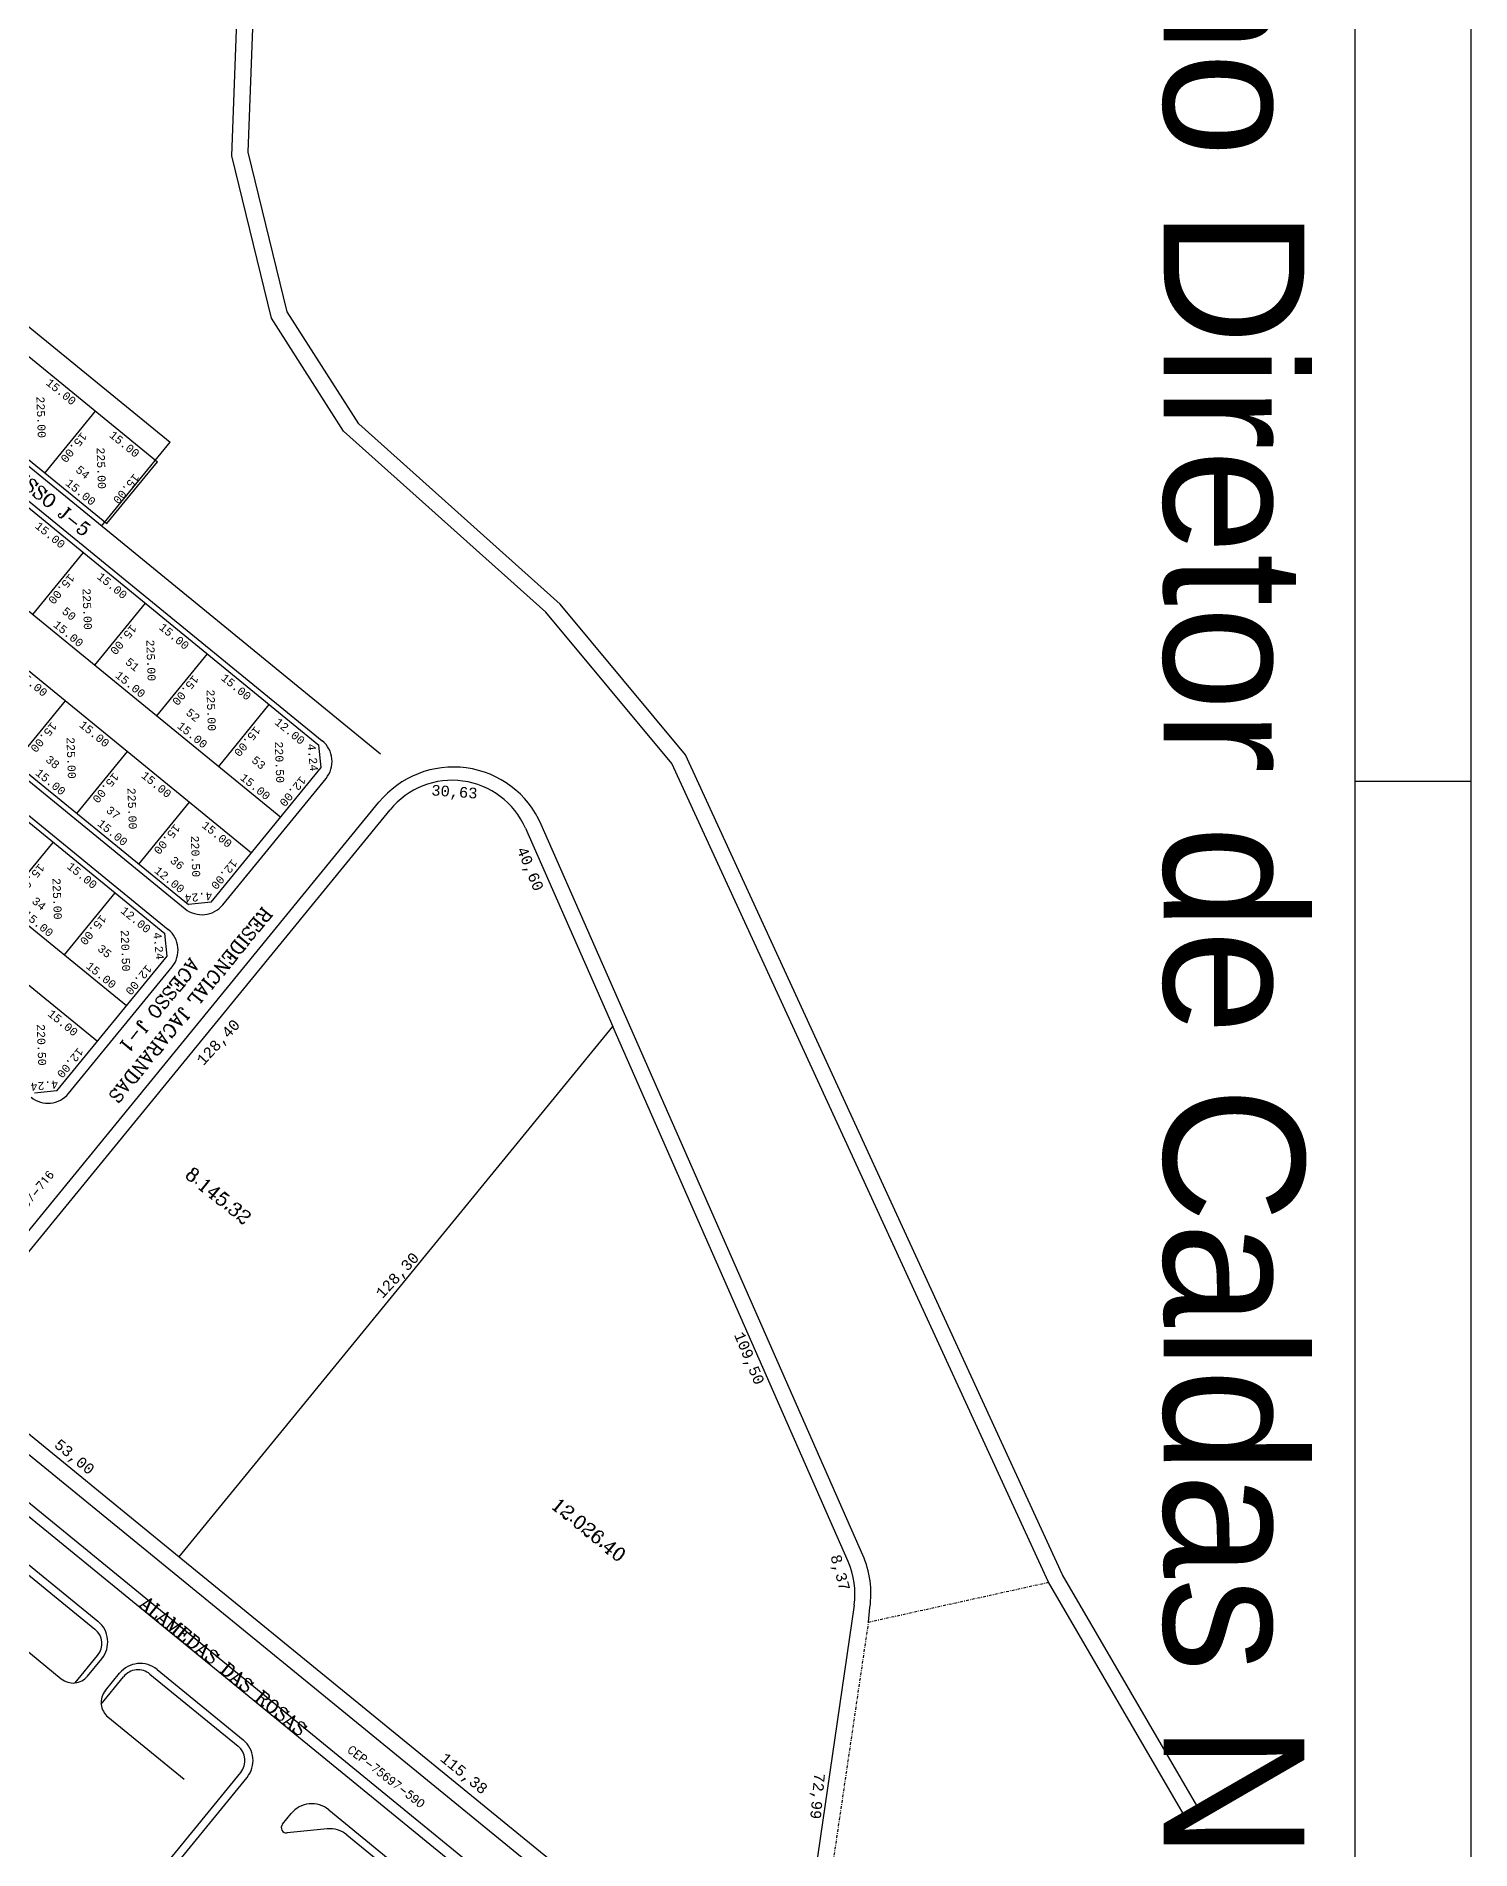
# Model space of a CAD drawing. Extents: x 8330 to 9134, y -11383 to -10245.
# Drawn here: x 8865.7 to 9134.4, y -10999.2 to -10659.3 of the extents above; entities that cross this region are included whole.
import ezdxf
from ezdxf.enums import TextEntityAlignment as Align

# ---------------------------------------------------------------- set-up
doc = ezdxf.new("R2010")
doc.units = 0
doc.header["$MEASUREMENT"] = 0
doc.linetypes.add('DASHDOT', pattern=[1, 0.5, -0.25, 0, -0.25])
doc.layers.get('0').update_dxf_attribs({"linetype": 'CONTINUOUS'})
for name, color, linetype in [('AREAS', 1, 'CONTINUOUS'), ('CEP', 6, 'CONTINUOUS'), ('LIMITES', 52, 'CONTINUOUS'), ('LOTES', 132, 'CONTINUOUS'), ('METRAGENS', 40, 'CONTINUOUS'), ('MOVEIS', 10, 'CONTINUOUS'), ('N_LOTE', 160, 'CONTINUOUS'), ('QUADRAS', 1, 'CONTINUOUS'), ('RUA', 160, 'CONTINUOUS'), ('SELO', 171, 'CONTINUOUS')]:
    doc.layers.add(name, color=color, linetype=linetype)
doc.styles.add('MONOTXT', font='MONOTXT', dxfattribs={"height": 0.2})
doc.styles.add('ROMANC', font='ROMANC', dxfattribs={"height": 0.2})
doc.styles.add('STYLE1', font='', dxfattribs={"height": 90})
doc.styles.get('STYLE1').set_extended_font_data('Futura XBlk BT')

msp = doc.modelspace()

# ---------------------------------------------------------------- linework, layer by layer
for p, q in [((9134.42366, -10245.26445), (9134.42366, -11383.29243)), ((9112.78753, -10798.95147), (9134.42366, -10798.95147)), ((8957.30536, -10807.72409), (8973.66202, -10844.9022)), ((8851.41953, -10910.74266), (8892.46076, -10944.27799))]:
    msp.add_line(p, q)
at = {"layer": 'LIMITES', "linetype": 'DASHDOT'}
for p, q in [((9021.61829, -10956.52127), (9055.28437, -10949.07839)), ((8982.96034, -11218.94619), (9021.61829, -10956.52127))]:
    msp.add_line(p, q, dxfattribs=at)
at = {"layer": 'LIMITES', "color": 5, "linetype": 'Continuous'}
for points in [[(9083.56232, -10991.6684), (9057.9497, -10947.69381), (8987.3009, -10793.97619), (8963.81602, -10765.73104), (8926.1137, -10731.97887), (8912.65995, -10710.94736), (8905.35427, -10681.01591), (8907.65579, -10619.59558), (8921.35383, -10569.00955), (8936.41226, -10559.9905), (8964.60124, -10558.51908), (8974.55429, -10554.05994), (8974.55429, -10541.16021), (8960.83533, -10537.62805), (8937.59422, -10537.20573), (8929.46156, -10531.14834), (8923.68755, -10513.12024), (8937.49785, -10466.49785), (8972.37233, -10454.46057), (8907.42684, -10440.40578), (8787.66862, -10394.06578), (8762.20676, -10388.08724), (8738.80764, -10384.23953), (8713.99558, -10378.62869)], [(9080.96998, -10993.17829), (9055.28437, -10949.07839), (8984.76528, -10795.64299), (8961.15389, -10767.24569), (8923.24849, -10733.3117), (8909.72226, -10712.1669), (8902.29362, -10681.73165), (8904.63387, -10619.27753), (8918.90313, -10566.58201), (8933.80608, -10557.65608), (8961.704, -10556.19986), (8971.55429, -10551.78676), (8971.55429, -10543.56718), (8958.03866, -10540.08736), (8935.142, -10539.67131), (8927.12987, -10533.70369), (8920.54848, -10513.15473), (8935.05983, -10464.16568), (8961.25505, -10455.12414), (8906.56301, -10443.28829), (8786.78017, -10396.93876), (8761.61982, -10391.03101), (8738.2329, -10387.18531), (8713.33389, -10381.55481)]]:
    msp.add_lwpolyline(points, dxfattribs=at)
at = {"layer": 'LOTES', "linetype": 'Continuous'}
for p, q in [((8867.29348, -10741.17591), (8876.7846, -10729.5605)), ((8864.98855, -10767.70301), (8874.47967, -10756.0876)), ((8876.60399, -10777.19414), (8886.09511, -10765.57873)), ((8888.21939, -10786.68532), (8897.7105, -10775.06992)), ((8861.65859, -10795.48459), (8871.14971, -10783.86918)), ((8899.8348, -10796.17648), (8909.32595, -10784.56104)), ((8873.27399, -10804.97577), (8882.7651, -10793.36037)), ((8884.88943, -10814.4669), (8894.38054, -10802.8515)), ((8859.35363, -10822.01175), (8868.84474, -10810.39635)), ((8870.96904, -10831.50291), (8880.46019, -10819.88747))]:
    msp.add_line(p, q, dxfattribs=at)
at = {"layer": 'MOVEIS'}
msp.add_line((9112.78753, -11372.17809), (9112.78753, -10280.13104), dxfattribs=at)
at = {"layer": 'QUADRAS', "linetype": 'Continuous'}
for p, q in [((8831.88851, -10687.30934), (8890.73997, -10735.39776)), ((8841.93832, -10701.08707), (8888.40003, -10739.05164)), ((8831.81443, -10713.47686), (8930.15826, -10793.83509)), ((8832.44716, -10712.7025), (8878.90889, -10750.66708)), ((8828.01795, -10718.12304), (8918.61828, -10792.15394)), ((8828.6507, -10717.34867), (8919.25103, -10791.37957)), ((8818.5268, -10729.73848), (8911.45022, -10805.66762)), ((8813.07255, -10736.41349), (8905.99598, -10812.34263)), ((8877.88896, -10751.12506), (8890.73997, -10735.39776)), ((8878.90892, -10750.66704), (8888.40004, -10739.05163)), ((8802.94866, -10748.80329), (8893.54901, -10822.83421)), ((8803.5814, -10748.02893), (8894.18173, -10822.05983)), ((8799.78494, -10752.6751), (8890.38527, -10826.706)), ((8799.15219, -10753.44947), (8889.75252, -10827.48037)), ((8789.66104, -10765.06491), (8882.58446, -10840.99405)), ((8784.20679, -10771.73992), (8877.13022, -10847.66906)), ((8919.04314, -10796.37526), (8918.61828, -10792.15395)), ((8898.40304, -10821.63501), (8919.04314, -10796.37526)), ((8900.58453, -10822.12611), (8919.95913, -10798.4151)), ((8848.77553, -10902.12528), (8929.86286, -10802.88893)), ((8850.71143, -10903.70714), (8931.95996, -10804.27351)), ((9020.51922, -10943.95732), (8960.27734, -10807.02963)), ((8898.40304, -10821.63501), (8894.18177, -10822.05983)), ((8890.17738, -10831.70169), (8889.75252, -10827.48038)), ((8869.53728, -10856.96144), (8890.17738, -10831.70169)), ((8871.71877, -10857.45253), (8891.09337, -10833.74153)), ((8892.46072, -10944.27803), (8973.66202, -10844.9022)), ((9017.77322, -10945.16543), (8973.66202, -10844.9022)), ((8869.53728, -10856.96144), (8865.31601, -10857.38626)), ((8781.31393, -10878.00752), (8877.21867, -10956.37277)), ((8784.74444, -10882.74772), (8876.65673, -10957.85067)), ((8847.19823, -10911.16754), (8980.29751, -11019.92501)), ((8855.62958, -10929.69226), (9007.40564, -11053.71084)), ((8856.90138, -10928.13581), (8975.47895, -11025.02739)), ((8892.46072, -10944.27803), (8981.8064, -11017.28374)), ((9018.88793, -10953.35909), (9008.41064, -11025.59499)), ((9021.61829, -10956.52127), (9021.85686, -10953.78971)), ((8856.56376, -10955.89591), (8870.34438, -10967.15627)), ((8872.94499, -10967.92465), (8877.1524, -10962.77554)), ((8875.26925, -10966.6606), (8877.92677, -10963.40828)), ((8877.82356, -10971.91101), (8882.03097, -10966.76191)), ((8878.59909, -10969.38147), (8881.25661, -10966.12915)), ((8886.95584, -10966.26624), (8903.48842, -10979.77526)), ((8888.29213, -10965.42106), (8904.43757, -10978.61375)), ((8879.09476, -10974.30634), (8893.38846, -10985.98594)), ((8820.50596, -11086.86234), (8903.98408, -10984.70013)), ((8823.9267, -11085.04644), (8905.14567, -10985.64928)), ((8911.79578, -10994.42113), (8913.43127, -10992.41959)), ((8920.4668, -10991.71149), (9005.56326, -11061.24511)), ((8920.1665, -10995.29437), (8912.67028, -10996.04885)), ((8923.83091, -10996.39742), (9004.61415, -11062.40665))]:
    msp.add_line(p, q, dxfattribs=at)
for centre, radius, start, end in [((8916.08732, -10795.25138), 5, 320.7472278, 50.7472417), ((8943.80139, -10814.27829), 18, 23.7472861, 140.7472944), ((8943.5754, -10813.76464), 15, 23.747275, 140.7472639), ((8896.71272, -10818.9624), 5, 230.7472639, 320.7472472), ((8887.22156, -10830.57781), 5, 320.7472194, 50.7472083), ((8867.84696, -10854.28882), 5, 230.7472417, 320.7472278), ((9004.04326, -10951.20598), 15, 351.7472111, 23.7472667), ((9004.04326, -10951.20598), 18, 351.7472111, 23.7472667), ((8874.05496, -10960.24458), 5, 320.7473278, 50.747225), ((8874.44213, -10960.56094), 3.5, 320.747275, 50.7472583), ((8872.55898, -10964.446), 3.5, 230.747225, 320.7472889), ((8885.12842, -10969.29287), 5, 50.7472583, 140.7472278), ((8884.74124, -10968.9765), 3.5, 50.7471222, 140.7472361), ((8881.30936, -10971.59607), 3.5, 140.7471667, 230.7472167), ((8901.27382, -10982.48553), 3.5, 320.7472694, 50.7472139), ((8901.27386, -10982.48556), 5, 320.7472139, 50.7472), ((8917.30309, -10995.5833), 5, 50.7472139, 140.7472889), ((8912.57014, -10995.05387), 1, 140.7474222, 275.7473194), ((8920.6672, -11000.26923), 5, 50.7472667, 95.7472889)]:
    msp.add_arc(centre, radius, start, end, dxfattribs=at)

# ---------------------------------------------------------------- texts
at = {"layer": 'AREAS', "linetype": 'Continuous', "style": 'MONOTXT'}
for s, p in [('225.00', (8865.68086, -10726.85985)), ('225.00', (8876.95284, -10736.408)), ('225.00', (8874.32217, -10762.80493)), ('225.00', (8886.26331, -10772.42628)), ('225.00', (8897.55301, -10781.78724)), ('225.00', (8871.31791, -10790.71673)), ('220.50', (8910.35175, -10791.51504)), ('225.00', (8882.7379, -10800.20787)), ('220.50', (8894.61856, -10809.16431)), ('225.00', (8868.68725, -10817.11367)), ('220.50', (8881.48599, -10826.84147)), ('220.50', (8865.7528, -10844.49074))]:
    msp.add_text(s, height=1.5, rotation=271.9987528, dxfattribs=at).set_placement(p)
at = {"layer": 'CEP', "linetype": 'Continuous', "style": 'ROMANC'}
for s, rotation, p in [('CEP-75697-716', 50.490693, (8857.92403, -10886.2694)), ('CEP-75697-590', 322.3256083, (8923.826, -10980.71181))]:
    msp.add_text(s, height=1.5, rotation=rotation, dxfattribs=at).set_placement(p)
at = {"layer": 'METRAGENS', "linetype": 'Continuous', "style": 'MONOTXT'}
for s, rotation, p in [('15.00 ', 320.7472222, (8867.32453, -10724.47487)), ('15.00', 230.7472389, (8874.17992, -10733.42751)), ('15.00 ', 320.7472222, (8879.20553, -10734.28787)), ('15.00 ', 320.7472222, (8870.99554, -10743.29274)), ('15.00', 230.7472389, (8884.0172, -10741.17332)), ('15.00 ', 320.7472222, (8865.28516, -10751.32384)), ('15.00', 230.7472389, (8871.87498, -10759.95462)), ('15.00 ', 320.7472222, (8876.90059, -10760.81498)), ('15.00 ', 320.7472222, (8868.6906, -10769.81985)), ('15.00', 230.7472389, (8883.49039, -10769.44579)), ('15.00 ', 320.7472222, (8888.516, -10770.30615)), ('15.00 ', 320.7472222, (8861.95519, -10779.10543)), ('15.00 ', 320.7472222, (8880.30601, -10779.31102)), ('15.00', 230.7472389, (8895.10582, -10778.93693)), ('15.00 ', 320.7472222, (8900.13143, -10779.79729)), ('12.00 ', 320.7472222, (8910.19368, -10788.09906)), ('15.00', 230.7472389, (8868.54499, -10787.73624)), ('15.00 ', 320.7472222, (8873.5706, -10788.5966)), ('15.00 ', 320.7472222, (8891.92144, -10788.80216)), ('15.00', 230.7472389, (8906.68054, -10788.52196)), ('15.00 ', 320.7472222, (8865.36061, -10797.60147)), ('15.00', 230.7472389, (8880.16042, -10797.22738)), ('15.00 ', 320.7472222, (8885.18603, -10798.08774)), ('15.00 ', 320.7472222, (8903.70583, -10798.48575)), ('12.00', 230.7472389, (8915.21146, -10797.88846)), ('15.00 ', 320.7472222, (8876.97604, -10807.09261)), ('15.00', 230.7472389, (8891.6424, -10806.8522)), ('15.00 ', 320.7472222, (8896.53272, -10807.42204)), ('15.00', 230.7472389, (8866.24006, -10814.26336)), ('15.00 ', 320.7472222, (8871.26567, -10815.12372)), ('12.00', 230.7472389, (8902.37497, -10813.42617)), ('12.00 ', 320.7472222, (8887.6443, -10815.91839)), ('15.00 ', 320.7472222, (8863.05568, -10824.12859)), ('15.00', 230.7472389, (8877.81478, -10823.84839)), ('12.00 ', 320.7472222, (8881.32792, -10823.42549)), ('15.00 ', 320.7472222, (8874.84007, -10833.81218)), ('12.00', 230.7472389, (8886.3457, -10833.21489)), ('15.00 ', 320.7472222, (8867.66696, -10842.74847)), ('12.00', 230.7472389, (8873.50921, -10848.7526))]:
    msp.add_text(s, height=1.5, rotation=rotation, dxfattribs=at).set_placement(p)
for rotation, p in [(275.7480056, (8916.7194, -10794.56082)), (185.7473861, (8895.98852, -10819.91602)), (275.7480056, (8887.85364, -10829.88725)), (185.7473861, (8867.12276, -10855.24245))]:
    msp.add_text('4.24', height=1.5, rotation=rotation, dxfattribs=at).set_placement(p, align=Align.CENTER)
at = {"layer": 'METRAGENS', "color": 1, "linetype": 'Continuous', "style": 'MONOTXT'}
for s, rotation, p in [('30,63', 355.9334613, (8939.61887, -10801.59019)), ('40,60', 292.5225775, (8955.65647, -10811.73762)), ('128,40', 47.4098837, (8896.97484, -10852.34601)), ('128,30', 47.4098837, (8930.52359, -10896.02347)), ('109,50', 292.5225775, (8996.35495, -10902.66364)), ('53,00', 320.7472222, (8868.84627, -10923.58307)), ('8,37', 285.2244053, (9014.43457, -10944.18593)), ('115,38', 320.7472222, (8941.16857, -10982.36908)), ('72,99', 264.6881395, (9011.45027, -10984.75823))]:
    msp.add_text(s, height=2, rotation=rotation, dxfattribs=at).set_placement(p)
at = {"layer": 'N_LOTE', "linetype": 'Continuous', "style": 'MONOTXT'}
for s, p in [('54', (8872.88588, -10740.79946)), ('50', (8870.32036, -10767.32658)), ('51', (8882.19635, -10776.81774)), ('52', (8893.5512, -10786.30889)), ('38', (8867.25095, -10795.10819)), ('53', (8905.85227, -10795.22639)), ('37', (8878.6058, -10804.59934)), ('36', (8890.58372, -10814.01167)), ('34', (8864.68544, -10821.63532)), ('35', (8876.98651, -10830.55282))]:
    msp.add_text(s, height=1.5, rotation=320.7472222, dxfattribs=at).set_placement(p)
at = {"layer": 'RUA', "linetype": 'Continuous', "style": 'ROMANC'}
for s, rotation, p in [('ACESSO J-5', 320.7472222, (8857.89952, -10739.61787)), ('RESIDENCIAL JACARANDAS', 230.7472222, (8908.14187, -10822.29123)), ('ACESSO J-1', 230.7472222, (8894.58058, -10831.87074)), ('8.145,32', 320.7472222, (8893.32559, -10872.97453)), ('12.026,40', 320.7472222, (8961.88949, -10934.86481)), ('ALAMEDAS DAS ROSAS', 320.7472222, (8884.80992, -10953.41962))]:
    msp.add_text(s, height=2.5, rotation=rotation, dxfattribs=at).set_placement(p)
at = {"layer": 'SELO', "color": 0, "linetype": 'Continuous', "style": 'STYLE1'}
msp.add_text('Plano Diretor de Caldas Novas', height=26.3427116, rotation=270, dxfattribs=at).set_placement((9090.60431, -10833.68114), align=Align.MIDDLE)

doc.saveas('drawing.dxf')
